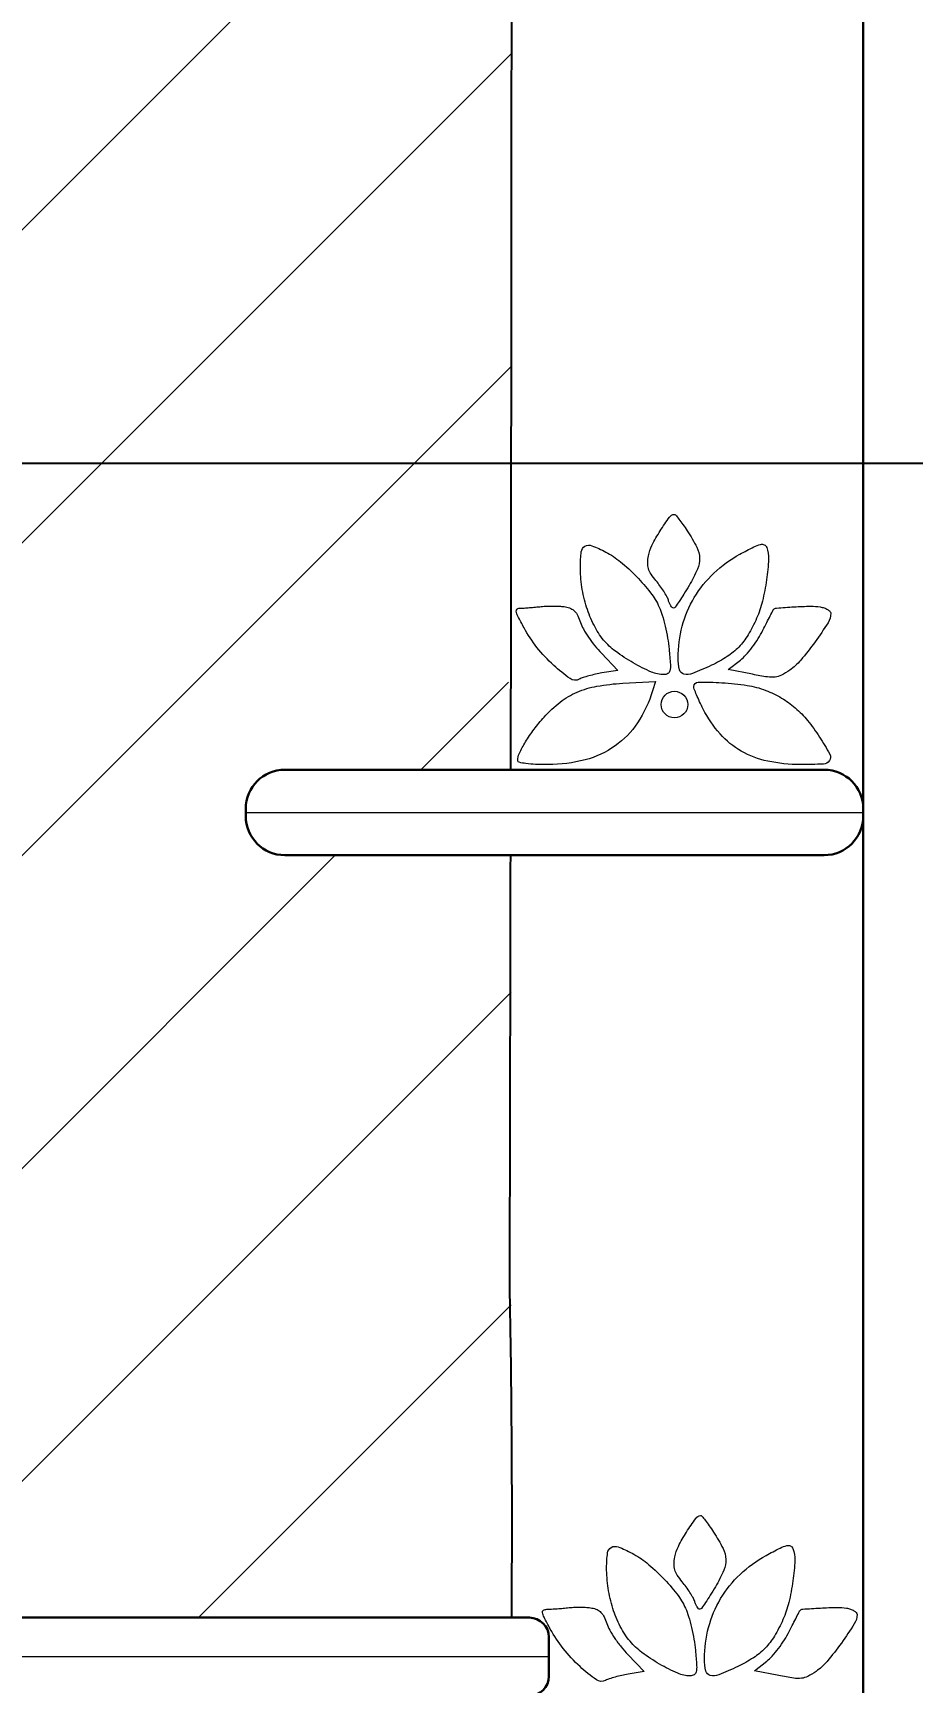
# Model space of a CAD drawing. Header units: millimetres. Extents: x 56222 to 3066687, y -650199 to -121287.
# Drawn here: x 141147.65 to 141158.89, y -184185.06 to -184163.97 of the extents above; entities that cross this region are included whole.
import ezdxf
from ezdxf import colors
from ezdxf.entities.mleader import LeaderData, LeaderLine
from ezdxf.math import Vec2, Vec3

# ---------------------------------------------------------------- set-up
doc = ezdxf.new("R2010")
doc.units = ezdxf.units.MM
doc.header["$MEASUREMENT"] = 0
doc.header["$PDMODE"] = 35
doc.linetypes.add('DASHED', pattern=[0.75, 0.5, -0.25])
doc.layers.get('Defpoints').update_dxf_attribs({"color": 220})
for name, color, linetype, lineweight in [('$TD_AUDIT_GENERATED_(A0BDF17)', 32, 'Continuous', 30), ('FURNITURE', 32, 'Continuous', 9), ('furniture dimensions', 1, 'DASHED', 0), ('Text', 7, 'Continuous', 15), ('wall', 7, 'Continuous', 30)]:
    doc.layers.add(name, color=color, linetype=linetype, lineweight=lineweight)
doc.styles.add('century g', font='GOTHIC.TTF')
doc.styles.add('style4', font='ARIALN.TTF')
doc.dimstyles.new('Archana', dxfattribs={"dimtxt": 2, "dimasz": 0.75, "dimexe": 0.5, "dimexo": 0.5, "dimgap": 0, "dimtad": 0, "dimzin": 0, "dimdsep": 46, "dimlunit": 4, "dimtxsty": 'century g', "dimblk": 'OBLIQUE', "dimcen": 0, "dimdle": 1, "dimclrd": 256, "dimclre": 256, "dimclrt": 256, "dimadec": 0, "dimazin": 0, "dimtfac": 1, "dimtofl": 0, "dimtmove": 1, "dimatfit": 3, "dimfxl": 1, "dimfxlon": 1, "dimtolj": 1, "dimtzin": 0, "dimlwd": -1, "dimlwe": -1, "dimarcsym": 0})

# ---------------------------------------------------------------- blocks, each defined once
blk = doc.blocks.new('_Oblique')
at = {"layer": 'wall', "color": 0, "lineweight": -2}
blk.add_line((-0.5, -0.5), (0.5, 0.5), dxfattribs=at)
blk = doc.blocks.new('*D413')
at = {"layer": 'Defpoints', "color": 0, "linetype": 'Continuous', "lineweight": 30, "transparency": 16777216}
for p in [(141153.762, -184184.233), (141168.116, -184184.233), (141153.762, -184186.233)]:
    blk.add_point(p, dxfattribs=at)
at = {"layer": 'furniture dimensions', "color": 5, "linetype": 'Continuous', "transparency": 16777216}
for p, q in [((141168.116, -184187.233), (141168.116, -184183.233)), ((141168.116, -184185.233), (141173.23, -184183.7)), ((141164.116, -184184.233), (141168.616, -184184.233))]:
    blk.add_line(p, q, dxfattribs=at)
at = {"layer": 'furniture dimensions', "color": 5, "linetype": 'ByBlock', "transparency": 16777216}
blk.add_line((141164.116, -184186.233), (141168.616, -184186.233), dxfattribs=at)
at = {"layer": 'furniture dimensions', "color": 5, "linetype": 'Continuous', "transparency": 16777216, "xscale": 1.5, "yscale": 1.5, "zscale": 1.5}
for p, rotation in [((141168.116, -184184.233), 90), ((141168.116, -184186.233), 270)]:
    blk.add_blockref('_Oblique', p, dxfattribs=dict(at, rotation=rotation))
at = {"layer": 'furniture dimensions', "linetype": 'Continuous', "lineweight": 0, "transparency": 16777216, "insert": (141173.23, -184182.008), "char_height": 3, "attachment_point": 5, "rotation": 90, "style": 'century g'}
blk.add_mtext('\\A1;2"', dxfattribs=at)
blk = doc.blocks.new('*D414')
at = {"layer": 'Defpoints', "color": 0, "linetype": 'Continuous', "lineweight": 30, "transparency": 16777216}
for p in [(141152.153, -184173.391), (141168.116, -184173.391), (141153.762, -184184.233)]:
    blk.add_point(p, dxfattribs=at)
at = {"layer": 'furniture dimensions', "color": 5, "linetype": 'Continuous', "transparency": 16777216}
for p, q in [((141168.116, -184172.391), (141168.116, -184176.198)), ((141164.116, -184173.391), (141168.616, -184173.391)), ((141168.116, -184185.233), (141168.116, -184181.427))]:
    blk.add_line(p, q, dxfattribs=at)
at = {"layer": 'furniture dimensions', "color": 5, "linetype": 'ByBlock', "transparency": 16777216}
blk.add_line((141164.116, -184184.233), (141168.616, -184184.233), dxfattribs=at)
at = {"layer": 'furniture dimensions', "color": 5, "linetype": 'Continuous', "transparency": 16777216, "xscale": 1.5, "yscale": 1.5, "zscale": 1.5}
for p, rotation in [((141168.116, -184173.391), 90), ((141168.116, -184184.233), 270)]:
    blk.add_blockref('_Oblique', p, dxfattribs=dict(at, rotation=rotation))
at = {"layer": 'furniture dimensions', "linetype": 'Continuous', "lineweight": 0, "transparency": 16777216, "insert": (141168.116, -184178.812), "char_height": 3, "attachment_point": 5, "rotation": 90, "style": 'century g'}
blk.add_mtext('\\A1;11"', dxfattribs=at)
blk = doc.blocks.new('*D415')
at = {"layer": 'Defpoints', "color": 0, "linetype": 'Continuous', "lineweight": 30, "transparency": 16777216}
for p in [(141157.688, -184108.242), (141168.116, -184108.242), (141157.688, -184173.391)]:
    blk.add_point(p, dxfattribs=at)
at = {"layer": 'furniture dimensions', "color": 5, "linetype": 'Continuous', "transparency": 16777216}
for p, q in [((141168.116, -184107.242), (141168.116, -184136.883)), ((141164.116, -184108.242), (141168.616, -184108.242)), ((141168.116, -184174.391), (141168.116, -184144.749))]:
    blk.add_line(p, q, dxfattribs=at)
at = {"layer": 'furniture dimensions', "color": 5, "linetype": 'ByBlock', "transparency": 16777216}
blk.add_line((141164.116, -184173.391), (141168.616, -184173.391), dxfattribs=at)
at = {"layer": 'furniture dimensions', "color": 5, "linetype": 'Continuous', "transparency": 16777216, "xscale": 1.5, "yscale": 1.5, "zscale": 1.5}
for p, rotation in [((141168.116, -184108.242), 90), ((141168.116, -184173.391), 270)]:
    blk.add_blockref('_Oblique', p, dxfattribs=dict(at, rotation=rotation))
at = {"layer": 'furniture dimensions', "linetype": 'Continuous', "lineweight": 0, "transparency": 16777216, "insert": (141168.116, -184140.816), "char_height": 3, "attachment_point": 5, "rotation": 90, "style": 'century g'}
blk.add_mtext('\\A1;5\'-5"', dxfattribs=at)

msp = doc.modelspace()

# ---------------------------------------------------------------- linework, layer by layer
at = {"layer": '$TD_AUDIT_GENERATED_(A0BDF17)', "linetype": 'Continuous', "lineweight": 25, "ltscale": 2}
for points in [[(141153.757, -184173.391, 0.000105), (141153.762, -184169.488, 0.000311), (141153.769, -184159.081, 0.00288), (141153.743, -184154.576, 0.00097), (141153.718, -184152.727, 0.004988), (141153.692, -184151.702, 0.008013), (141153.659, -184151.055, 0.039018), (141153.605, -184150.691, 0.036514), (141153.395, -184150.004, 0.037819), (141153.09, -184149.363, 0.037321), (141152.686, -184148.767, 0.033715), (141152.186, -184148.216, -0.03399), (141151.93, -184147.934, -0.059375), (141151.765, -184147.664, -0.058071), (141151.665, -184147.359, -0.031069), (141151.611, -184146.966), (141151.574, -184146.481), (141151.238, -184146.38, -0.047452), (141150.608, -184146.125, -0.11926), (141150.237, -184145.802, -0.120288), (141150.056, -184145.347, -0.048716), (141150.029, -184144.675, -0.029208)], [(141153.769, -184184.233), (141153.769, -184183.973, 0.006278), (141153.743, -184179.965)]]:
    msp.add_lwpolyline(points, format="xyb", dxfattribs=at)
msp.add_arc((131865.728, -184157.963), 9288.041, 359.8642694, 359.8980859, dxfattribs=at)
at = {"layer": 'FURNITURE', "lineweight": 5}
for p, q in [((141143.087, -184170.908), (141153.769, -184160.226)), ((141145.414, -184172.581), (141153.767, -184164.228)), ((141146.049, -184175.946), (141153.764, -184168.231)), ((141152.604, -184173.391), (141153.725, -184172.27)), ((141150.369, -184173.937), (141158.264, -184173.937)), ((141145.238, -184180.757), (141151.512, -184174.483)), ((141146.406, -184183.589), (141153.762, -184176.233)), ((141149.762, -184184.233), (141153.762, -184180.233))]:
    msp.add_line(p, q, dxfattribs=at)
at = {"layer": 'FURNITURE', "lineweight": 30}
for p, q in [((141157.762, -184173.391), (141150.867, -184173.391)), ((141150.367, -184173.983), (141150.367, -184173.891)), ((141158.262, -184173.983), (141158.262, -184173.891)), ((141150.867, -184174.483), (141157.762, -184174.483)), ((141129.53, -184184.233), (141153.993, -184184.233)), ((141129.53, -184184.233), (141153.993, -184184.233)), ((141154.243, -184184.483), (141154.243, -184184.983)), ((141154.243, -184184.483), (141154.243, -184184.983))]:
    msp.add_line(p, q, dxfattribs=at)
at = {"layer": 'FURNITURE', "lineweight": 13}
for p, q in [((141134.027, -184184.233), (141149.774, -184184.233)), ((141154.243, -184184.733), (141129.28, -184184.733)), ((141154.243, -184184.733), (141141.017, -184184.733))]:
    msp.add_line(p, q, dxfattribs=at)
at = {"layer": 'FURNITURE', "lineweight": 30}
msp.add_lwpolyline([(141125.261, -184218.242), (141125.261, -184117.242, -0.414214), (141129.261, -184113.242), (141154.262, -184113.242, -0.414214), (141158.262, -184117.242), (141158.262, -184218.242)], format="xyb", dxfattribs=at)
at = {"layer": 'FURNITURE'}
for points in [[(141156.012, -184170.336, -0.02545), (141156.134, -184170.547, -0.110408), (141156.17, -184170.686, -0.113166), (141156.143, -184170.825, -0.027385), (141156.036, -184171.036, -0.008118), (141155.97, -184171.145, -0.012388), (141155.909, -184171.238, -0.006971), (141155.856, -184171.312, -0.223747), (141155.837, -184171.323, -0.214585), (141155.821, -184171.317, -0.047441), (141155.803, -184171.295, -0.041271), (141155.785, -184171.263, -0.029557), (141155.771, -184171.224, 0.047799), (141155.75, -184171.175, 0.01634), (141155.711, -184171.109, 0.016073), (141155.663, -184171.038, 0.017873), (141155.612, -184170.973, -0.029539), (141155.549, -184170.889, -0.07249), (141155.516, -184170.819, -0.07906), (141155.506, -184170.746, -0.04047), (141155.516, -184170.655, -0.071589), (141155.561, -184170.522, -0.021877), (141155.666, -184170.336, -0.015418), (141155.784, -184170.161, -0.223939), (141155.847, -184170.126, -0.241356), (141155.862, -184170.132, -0.007458), (141155.906, -184170.187, -0.013098), (141155.957, -184170.255, -0.008509)], [(141154.97, -184170.607, -0.051461), (141155.158, -184170.732, -0.02792), (141155.363, -184170.92, -0.027938), (141155.543, -184171.128, -0.058367), (141155.653, -184171.311, -0.033671), (141155.692, -184171.415, -0.015079), (141155.73, -184171.556, -0.014848), (141155.761, -184171.708, -0.019525), (141155.78, -184171.849, -0.006133), (141155.796, -184172.046, -0.067833), (141155.79, -184172.125, -0.21271), (141155.764, -184172.161, -0.13331), (141155.713, -184172.175, -0.103578), (141155.554, -184172.142, -0.027277), (141155.322, -184172.025, -0.028575), (141155.095, -184171.877, -0.060959), (141154.943, -184171.733, -0.0556), (141154.82, -184171.544, -0.040539), (141154.725, -184171.312, -0.038605), (141154.665, -184171.055, -0.038142), (141154.645, -184170.79, -0.031586), (141154.657, -184170.604, -0.237067), (141154.704, -184170.532, -0.224318), (141154.792, -184170.526, -0.028453)], [(141157.028, -184170.548, -0.10479), (141157.052, -184170.698, -0.022441), (141157.026, -184170.961, -0.024459), (141156.973, -184171.237, -0.044449), (141156.899, -184171.455, -0.030842), (141156.789, -184171.667, -0.056549), (141156.671, -184171.822, -0.057695), (141156.523, -184171.944, -0.033479), (141156.321, -184172.056, -0.015095), (141156.078, -184172.162, -0.15236), (141155.969, -184172.17, -0.289935), (141155.913, -184172.113, -0.054427), (141155.896, -184171.959, -0.064772), (141155.948, -184171.555, -0.069734), (141156.102, -184171.188, -0.069531), (141156.352, -184170.877, -0.063825), (141156.684, -184170.636, -0.006585), (141156.863, -184170.541, -0.055952), (141156.948, -184170.509, -0.174824), (141156.996, -184170.514, -0.193131)], [(141154.454, -184171.308, -0.064996), (141154.522, -184171.329, -0.094121), (141154.572, -184171.364, -0.078851), (141154.612, -184171.421, -0.033835), (141154.647, -184171.508, 0.049351), (141154.684, -184171.591, 0.019713), (141154.75, -184171.697, 0.01928), (141154.83, -184171.806, 0.023021), (141154.914, -184171.902), (141155.123, -184172.12), (141154.921, -184172.153, 0.013428), (141154.838, -184172.17, 0.012559), (141154.753, -184172.191, 0.012642), (141154.679, -184172.213, 0.041299), (141154.632, -184172.233, -0.279902), (141154.514, -184172.226, -0.035107), (141154.305, -184172.057, -0.037463), (141154.09, -184171.826, -0.043562), (141153.925, -184171.576, -0.00605), (141153.846, -184171.427, -0.073411), (141153.825, -184171.365, -0.302838), (141153.838, -184171.336, -0.143371), (141153.879, -184171.324, 0.012813), (141153.925, -184171.323, 0.004129), (141153.994, -184171.318, 0.004115), (141154.071, -184171.312, 0.004602), (141154.144, -184171.304, -0.017564), (141154.221, -184171.299, -0.012516), (141154.308, -184171.298, -0.012659), (141154.39, -184171.301, -0.026193)], [(141157.71, -184171.309, -0.039687), (141157.762, -184171.322, -0.053986), (141157.807, -184171.342, -0.066379), (141157.837, -184171.366, -0.195539), (141157.847, -184171.39, -0.1412), (141157.812, -184171.511, -0.014857), (141157.646, -184171.755, -0.018625), (141157.463, -184171.991, -0.067795), (141157.322, -184172.118, -0.030086), (141157.215, -184172.182, -0.09244), (141157.135, -184172.207, -0.066167), (141157.037, -184172.205, -0.010422), (141156.846, -184172.171), (141156.537, -184172.11), (141156.693, -184171.988, 0.045379), (141156.762, -184171.923, 0.020126), (141156.842, -184171.825, 0.019726), (141156.918, -184171.715, 0.025139), (141156.979, -184171.607, -0.000741), (141157.029, -184171.508, -0.001174), (141157.073, -184171.423, -0.000246), (141157.111, -184171.348, -0.054576), (141157.115, -184171.342, -0.204676), (141157.153, -184171.323, -0.003825), (141157.378, -184171.308, -0.008924), (141157.591, -184171.3, -0.045843)], [(141155.569, -184172.381, -0.070923), (141155.376, -184172.791, -0.093488), (141155.089, -184173.087, -0.090588), (141154.706, -184173.264, -0.062638), (141154.232, -184173.325, -0.010446), (141154.071, -184173.322, -0.023226), (141153.949, -184173.312, -0.023254), (141153.862, -184173.296, -0.349792), (141153.844, -184173.274, -0.112709), (141153.865, -184173.181, -0.024343), (141153.944, -184173.035, -0.024515), (141154.054, -184172.874, -0.022598), (141154.181, -184172.719, -0.043477), (141154.389, -184172.526, -0.063927), (141154.603, -184172.399, -0.058326), (141154.857, -184172.323, -0.029783), (141155.188, -184172.285), (141155.606, -184172.262)], [(141157.017, -184172.376, -0.040538), (141157.218, -184172.474, -0.045366), (141157.392, -184172.6, -0.042275), (141157.551, -184172.763, -0.028397), (141157.704, -184172.973, -0.017703), (141157.834, -184173.192, -0.284529), (141157.83, -184173.275, -0.233153), (141157.752, -184173.318, -0.012579), (141157.459, -184173.325, -0.050687), (141157.041, -184173.281, -0.078586), (141156.703, -184173.153, -0.082696), (141156.432, -184172.932, -0.062542), (141156.216, -184172.615, -0.008185), (141156.17, -184172.521, -0.010669), (141156.131, -184172.433, -0.008474), (141156.102, -184172.359, -0.090877), (141156.096, -184172.327, -0.410362), (141156.15, -184172.272, -0.01654), (141156.456, -184172.278, -0.024975), (141156.778, -184172.312, -0.054911)], [(141156.348, -184183.138, -0.02545), (141156.47, -184183.349, -0.110408), (141156.506, -184183.488, -0.113166), (141156.479, -184183.627, -0.027385), (141156.372, -184183.838, -0.008118), (141156.306, -184183.947, -0.012388), (141156.245, -184184.04, -0.006971), (141156.192, -184184.114, -0.223747), (141156.173, -184184.125, -0.214585), (141156.157, -184184.119, -0.047441), (141156.139, -184184.096, -0.041271), (141156.121, -184184.064, -0.029557), (141156.107, -184184.026, 0.047799), (141156.086, -184183.977, 0.01634), (141156.047, -184183.911, 0.016073), (141155.999, -184183.84, 0.017873), (141155.948, -184183.775, -0.029539), (141155.885, -184183.69, -0.07249), (141155.852, -184183.621, -0.07906), (141155.843, -184183.548, -0.04047), (141155.852, -184183.457, -0.071589), (141155.898, -184183.323, -0.021877), (141156.003, -184183.138, -0.015418), (141156.12, -184182.963, -0.223939), (141156.183, -184182.927, -0.241356), (141156.198, -184182.934, -0.007458), (141156.242, -184182.988, -0.013098), (141156.293, -184183.057, -0.008509)], [(141155.306, -184183.409, -0.051461), (141155.495, -184183.534, -0.02792), (141155.699, -184183.722, -0.027938), (141155.879, -184183.93, -0.058367), (141155.99, -184184.113, -0.033671), (141156.029, -184184.217, -0.015079), (141156.066, -184184.358, -0.014848), (141156.097, -184184.51, -0.019525), (141156.116, -184184.65, -0.006133), (141156.132, -184184.848, -0.067833), (141156.127, -184184.927, -0.21271), (141156.1, -184184.963, -0.13331), (141156.049, -184184.977, -0.103578), (141155.891, -184184.944, -0.027277), (141155.658, -184184.827, -0.028575), (141155.432, -184184.678, -0.060959), (141155.28, -184184.535, -0.0556), (141155.156, -184184.346, -0.040539), (141155.061, -184184.114, -0.038605), (141155.001, -184183.857, -0.038142), (141154.981, -184183.592, -0.031586), (141154.993, -184183.405, -0.237067), (141155.041, -184183.334, -0.224318), (141155.129, -184183.328, -0.028453)], [(141157.364, -184183.35, -0.10479), (141157.388, -184183.499, -0.022441), (141157.363, -184183.762, -0.024459), (141157.31, -184184.039, -0.044449), (141157.236, -184184.257, -0.030842), (141157.126, -184184.469, -0.056549), (141157.007, -184184.624, -0.057695), (141156.859, -184184.746, -0.033479), (141156.657, -184184.858, -0.015095), (141156.414, -184184.964, -0.15236), (141156.306, -184184.972, -0.289935), (141156.249, -184184.915, -0.054427), (141156.232, -184184.761, -0.064772), (141156.285, -184184.357, -0.069734), (141156.439, -184183.99, -0.069531), (141156.688, -184183.679, -0.063825), (141157.02, -184183.438, -0.006585), (141157.199, -184183.343, -0.055952), (141157.284, -184183.311, -0.174824), (141157.332, -184183.315, -0.193131)], [(141154.791, -184184.11, -0.064996), (141154.858, -184184.13, -0.094121), (141154.909, -184184.166, -0.078851), (141154.949, -184184.223, -0.033835), (141154.984, -184184.309, 0.049351), (141155.02, -184184.392, 0.019713), (141155.086, -184184.498, 0.01928), (141155.167, -184184.608, 0.023021), (141155.251, -184184.704), (141155.459, -184184.922), (141155.258, -184184.955, 0.013428), (141155.174, -184184.971, 0.012559), (141155.09, -184184.992, 0.012642), (141155.015, -184185.015, 0.041299), (141154.968, -184185.035, -0.279902), (141154.85, -184185.027, -0.035107), (141154.641, -184184.859, -0.037463), (141154.427, -184184.628, -0.043562), (141154.261, -184184.378, -0.00605), (141154.182, -184184.228, -0.073411), (141154.161, -184184.167, -0.302838), (141154.174, -184184.138, -0.143371), (141154.215, -184184.126, 0.012813), (141154.261, -184184.124, 0.004129), (141154.33, -184184.12, 0.004115), (141154.407, -184184.114, 0.004602), (141154.481, -184184.106, -0.017564), (141154.558, -184184.1, -0.012516), (141154.644, -184184.099, -0.012659), (141154.726, -184184.102, -0.026193)], [(141158.046, -184184.11, -0.039687), (141158.098, -184184.123, -0.053986), (141158.143, -184184.144, -0.066379), (141158.173, -184184.168, -0.195539), (141158.183, -184184.192, -0.1412), (141158.148, -184184.312, -0.014857), (141157.982, -184184.557, -0.018625), (141157.799, -184184.793, -0.067795), (141157.659, -184184.92, -0.030086), (141157.552, -184184.984, -0.09244), (141157.471, -184185.008, -0.066167), (141157.373, -184185.006, -0.010422), (141157.182, -184184.973), (141156.873, -184184.912), (141157.029, -184184.789, 0.045379), (141157.099, -184184.724, 0.020126), (141157.178, -184184.627, 0.019726), (141157.254, -184184.517, 0.025139), (141157.315, -184184.409, -0.000741), (141157.366, -184184.31, -0.001174), (141157.409, -184184.225, -0.000246), (141157.447, -184184.15, -0.054576), (141157.451, -184184.144, -0.204676), (141157.489, -184184.124, -0.003825), (141157.714, -184184.11, -0.008924), (141157.928, -184184.102, -0.045843)]]:
    msp.add_lwpolyline(points, format="xyb", close=True, dxfattribs=at)
msp.add_circle((141155.848, -184172.558), 0.17, dxfattribs=at)
at = {"layer": 'FURNITURE', "lineweight": 30}
for centre, radius, start, end in [((141150.867, -184173.891), 0.5, 90, 180), ((141157.762, -184173.891), 0.5, 0, 90), ((141150.867, -184173.983), 0.5, 180, 270), ((141157.762, -184173.983), 0.5, 270, 0), ((141153.993, -184184.483), 0.25, 0, 90), ((141153.993, -184184.483), 0.25, 0, 90), ((141153.993, -184184.983), 0.25, 270, 0), ((141153.993, -184184.983), 0.25, 270, 0)]:
    msp.add_arc(centre, radius, start, end, dxfattribs=at)

# ---------------------------------------------------------------- dimensions: what is measured, and where the dimension line sits
at = {"layer": 'furniture dimensions', "color": 5, "linetype": 'Continuous', "lineweight": 0}
for base, p1, p2, picture, middle in [((141168.116, -184108.242), (141157.688, -184173.391), (141157.688, -184108.242), '*D415', (141168.116, -184140.816)), ((141168.116, -184173.391), (141153.762, -184184.233), (141152.153, -184173.391), '*D414', (141168.116, -184178.812)), ((141168.116, -184184.233), (141153.762, -184186.233), (141153.762, -184184.233), '*D413', (141173.23, -184183.7))]:
    dim = msp.add_linear_dim(base=base, p1=p1, p2=p2, angle=90, dimstyle='Archana', override={"dimtxt": 3, "dimasz": 1.5, "dimdec": 0, "dimclrd": 5, "dimclre": 5, "dimfxl": 4}, dxfattribs=at)
    dim.commit()
    dim.dimension.update_dxf_attribs({"geometry": picture, "text_midpoint": middle})

# ---------------------------------------------------------------- leaders
at = {"layer": 'Text', "color": 1, "lineweight": 0, "ltscale": 20}
ml = msp.add_multileader_mtext('Standard', dxfattribs=at)
ml.set_content('Texture/\\PStone', color=1, style='style4')
ml.set_leader_properties()
ml.build(insert=Vec2(0, 0))
ml.multileader.update_dxf_attribs({"dogleg_length": 2.025, "arrow_head_size": 2})
ctx = ml.context
ctx.base_point, ctx.char_height, ctx.arrow_head_size, ctx.landing_gap_size, ctx.plane_origin = Vec3(141173.388, -184169.469), 3, 2, 0.4, Vec3(141106.353, -184169.469)
notes = []
notes.append((ctx, [(0, (1, 1, 0), (141171.364, -184169.469), (1, 0), 2.025, [(0, [(141106.353, -184169.469)], 0, [])])]))
ctx.mtext.insert, ctx.mtext.width = Vec3(141173.788, -184167.943), 11.41678
for ctx, leaders in notes:
    for number, flags, end, landing, length, lines in leaders:
        leader = LeaderData()
        leader.index, (leader.has_last_leader_line, leader.has_dogleg_vector, leader.attachment_direction) = number, flags
        leader.last_leader_point, leader.dogleg_vector, leader.dogleg_length = Vec3(end), Vec3(landing), length
        for number, points, colour, breaks in lines:
            line = LeaderLine()
            line.index, line.vertices, line.color, line.breaks = number, Vec3.list(points), colors.encode_raw_color(colour), breaks
            leader.lines.append(line)
        ctx.leaders.append(leader)

doc.saveas('drawing.dxf')
